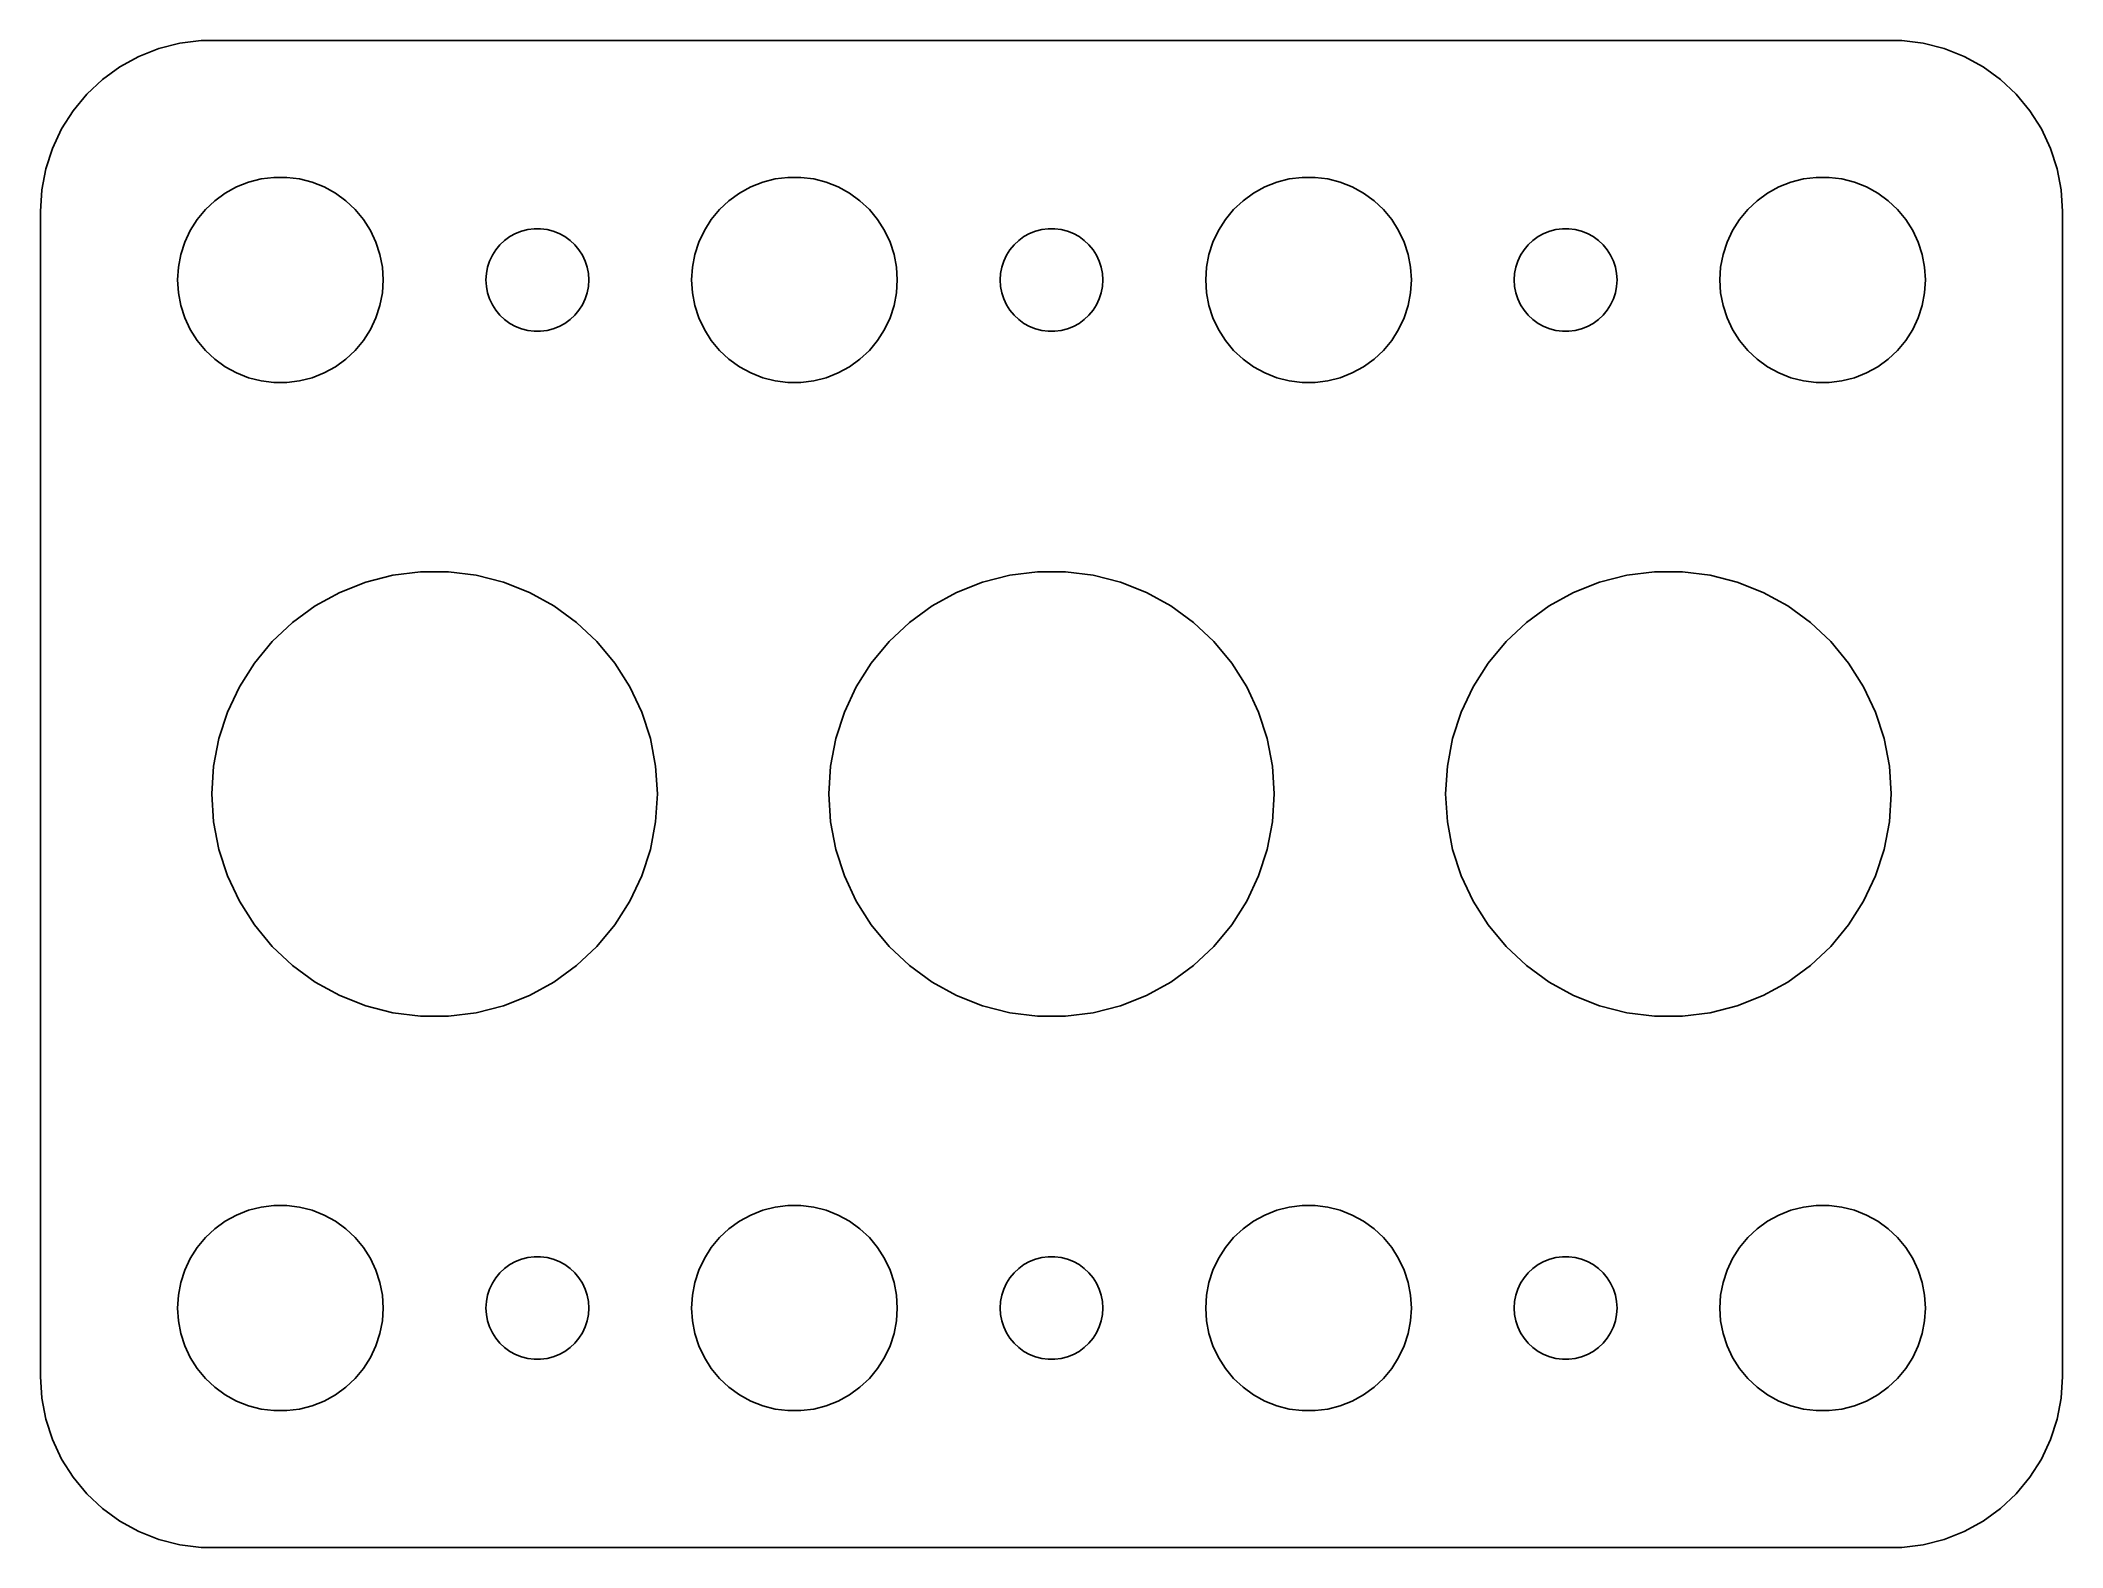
# Model space of a CAD drawing. Header units: metres. Extents: x -29.5 to 29.5, y 32 to 76.
import ezdxf

# ---------------------------------------------------------------- set-up
doc = ezdxf.new("R2010")
doc.units = ezdxf.units.M

msp = doc.modelspace()

# ---------------------------------------------------------------- linework, layer by layer
for p, q in [((-26.6289, 75.5241), (-27.1791, 75.2216)), ((-26.0451, 75.7553), (-26.6289, 75.5241)), ((-25.4369, 75.9114), (-26.0451, 75.7553)), ((-24.8139, 75.9901), (-25.4369, 75.9114)), ((24.8139, 75.9901), (-24.8139, 75.9901)), ((25.4369, 75.9114), (24.8139, 75.9901)), ((26.0451, 75.7553), (25.4369, 75.9114)), ((26.6289, 75.5241), (26.0451, 75.7553)), ((27.1791, 75.2216), (26.6289, 75.5241)), ((-27.1791, 75.2216), (-27.6871, 74.8526)), ((27.6871, 74.8526), (27.1791, 75.2216)), ((-28.1448, 74.4227), (-28.5451, 73.9389)), ((-27.6871, 74.8526), (-28.1448, 74.4227)), ((28.1448, 74.4227), (27.6871, 74.8526)), ((28.5451, 73.9389), (28.1448, 74.4227)), ((-28.5451, 73.9389), (-28.8815, 73.4088)), ((28.8815, 73.4088), (28.5451, 73.9389)), ((-28.8815, 73.4088), (-29.1489, 72.8406)), ((29.1489, 72.8406), (28.8815, 73.4088)), ((-29.1489, 72.8406), (-29.3429, 72.2434)), ((29.3429, 72.2434), (29.1489, 72.8406)), ((-29.3429, 72.2434), (-29.4606, 71.6267)), ((-23.0621, 71.9469), (-22.6884, 71.9941)), ((-22.6884, 71.9941), (-22.3116, 71.9941)), ((-22.3116, 71.9941), (-21.9379, 71.9469)), ((-8.06213, 71.9469), (-7.68837, 71.9941)), ((-7.68837, 71.9941), (-7.31161, 71.9941)), ((-7.31161, 71.9941), (-6.93785, 71.9469)), ((6.93785, 71.9469), (7.31161, 71.9941)), ((7.31161, 71.9941), (7.68837, 71.9941)), ((7.68837, 71.9941), (8.06213, 71.9469)), ((21.9379, 71.9469), (22.3116, 71.9941)), ((22.3116, 71.9941), (22.6884, 71.9941)), ((22.6884, 71.9941), (23.0621, 71.9469)), ((29.4606, 71.6267), (29.3429, 72.2434)), ((-29.4606, 71.6267), (-29.5, 71)), ((-24.4123, 71.3115), (-24.1075, 71.533)), ((-24.1075, 71.533), (-23.7773, 71.7145)), ((-23.7773, 71.7145), (-23.427, 71.8532)), ((-23.427, 71.8532), (-23.0621, 71.9469)), ((-21.9379, 71.9469), (-21.5729, 71.8532)), ((-21.5729, 71.8532), (-21.2227, 71.7145)), ((-21.2227, 71.7145), (-20.8925, 71.533)), ((-20.8925, 71.533), (-20.5877, 71.3115)), ((-9.41226, 71.3115), (-9.10747, 71.533)), ((-9.10747, 71.533), (-8.77733, 71.7145)), ((-8.77733, 71.7145), (-8.42705, 71.8532)), ((-8.42705, 71.8532), (-8.06213, 71.9469)), ((-6.93785, 71.9469), (-6.57294, 71.8532)), ((-6.57294, 71.8532), (-6.22266, 71.7145)), ((-6.22266, 71.7145), (-5.89252, 71.533)), ((-5.89252, 71.533), (-5.58772, 71.3115)), ((5.58772, 71.3115), (5.89252, 71.533)), ((5.89252, 71.533), (6.22266, 71.7145)), ((6.22266, 71.7145), (6.57294, 71.8532)), ((6.57294, 71.8532), (6.93785, 71.9469)), ((8.06213, 71.9469), (8.42705, 71.8532)), ((8.42705, 71.8532), (8.77733, 71.7145)), ((8.77733, 71.7145), (9.10747, 71.533)), ((9.10747, 71.533), (9.41226, 71.3115)), ((20.5877, 71.3115), (20.8925, 71.533)), ((20.8925, 71.533), (21.2227, 71.7145)), ((21.2227, 71.7145), (21.5729, 71.8532)), ((21.5729, 71.8532), (21.9379, 71.9469)), ((23.0621, 71.9469), (23.427, 71.8532)), ((23.427, 71.8532), (23.7773, 71.7145)), ((23.7773, 71.7145), (24.1075, 71.533)), ((24.1075, 71.533), (24.4123, 71.3115)), ((29.5, 71), (29.4606, 71.6267)), ((-29.5, 71), (-29.5, 37)), ((-24.927, 70.7634), (-24.6869, 71.0536)), ((-24.6869, 71.0536), (-24.4123, 71.3115)), ((-20.5877, 71.3115), (-20.3131, 71.0536)), ((-20.3131, 71.0536), (-20.0729, 70.7634)), ((-9.92705, 70.7634), (-9.6869, 71.0536)), ((-9.6869, 71.0536), (-9.41226, 71.3115)), ((-5.58772, 71.3115), (-5.31308, 71.0536)), ((-5.31308, 71.0536), (-5.07294, 70.7634)), ((5.07294, 70.7634), (5.31308, 71.0536)), ((5.31308, 71.0536), (5.58772, 71.3115)), ((9.41226, 71.3115), (9.6869, 71.0536)), ((9.6869, 71.0536), (9.92705, 70.7634)), ((20.0729, 70.7634), (20.3131, 71.0536)), ((20.3131, 71.0536), (20.5877, 71.3115)), ((24.4123, 71.3115), (24.6869, 71.0536)), ((24.6869, 71.0536), (24.927, 70.7634)), ((29.5, 37), (29.5, 71)), ((-25.2893, 70.1044), (-25.1289, 70.4453)), ((-25.1289, 70.4453), (-24.927, 70.7634)), ((-20.0729, 70.7634), (-19.8711, 70.4453)), ((-19.8711, 70.4453), (-19.7107, 70.1044)), ((-15.9561, 70.1558), (-15.8037, 70.2665)), ((-15.8037, 70.2665), (-15.6387, 70.3572)), ((-15.6387, 70.3572), (-15.4635, 70.4266)), ((-15.4635, 70.4266), (-15.2811, 70.4734)), ((-15.2811, 70.4734), (-15.0942, 70.497)), ((-15.0942, 70.497), (-14.9058, 70.497)), ((-14.9058, 70.497), (-14.7189, 70.4734)), ((-14.7189, 70.4734), (-14.5365, 70.4266)), ((-14.5365, 70.4266), (-14.3613, 70.3572)), ((-14.3613, 70.3572), (-14.1963, 70.2665)), ((-14.1963, 70.2665), (-14.0439, 70.1558)), ((-10.2893, 70.1044), (-10.1289, 70.4453)), ((-10.1289, 70.4453), (-9.92705, 70.7634)), ((-5.07294, 70.7634), (-4.87108, 70.4453)), ((-4.87108, 70.4453), (-4.71066, 70.1044)), ((-0.956131, 70.1558), (-0.803726, 70.2665)), ((-0.803726, 70.2665), (-0.638657, 70.3572)), ((-0.638657, 70.3572), (-0.463516, 70.4266)), ((-0.463516, 70.4266), (-0.281067, 70.4734)), ((-0.281067, 70.4734), (-0.094177, 70.497)), ((-0.094177, 70.497), (0.094177, 70.497)), ((0.094177, 70.497), (0.281067, 70.4734)), ((0.281067, 70.4734), (0.463516, 70.4266)), ((0.463516, 70.4266), (0.638657, 70.3572)), ((0.638657, 70.3572), (0.803726, 70.2665)), ((0.803726, 70.2665), (0.956131, 70.1558)), ((4.71066, 70.1044), (4.87108, 70.4453)), ((4.87108, 70.4453), (5.07294, 70.7634)), ((9.92705, 70.7634), (10.1289, 70.4453)), ((10.1289, 70.4453), (10.2893, 70.1044)), ((14.0439, 70.1558), (14.1963, 70.2665)), ((14.1963, 70.2665), (14.3613, 70.3572)), ((14.3613, 70.3572), (14.5365, 70.4266)), ((14.5365, 70.4266), (14.7189, 70.4734)), ((14.7189, 70.4734), (14.9058, 70.497)), ((14.9058, 70.497), (15.0942, 70.497)), ((15.0942, 70.497), (15.2811, 70.4734)), ((15.2811, 70.4734), (15.4635, 70.4266)), ((15.4635, 70.4266), (15.6387, 70.3572)), ((15.6387, 70.3572), (15.8037, 70.2665)), ((15.8037, 70.2665), (15.9561, 70.1558)), ((19.7107, 70.1044), (19.8711, 70.4453)), ((19.8711, 70.4453), (20.0729, 70.7634)), ((24.927, 70.7634), (25.1289, 70.4453)), ((25.1289, 70.4453), (25.2893, 70.1044)), ((-25.4763, 69.376), (-25.4057, 69.7461)), ((-25.4057, 69.7461), (-25.2893, 70.1044)), ((-19.7107, 70.1044), (-19.5942, 69.7461)), ((-19.5942, 69.7461), (-19.5237, 69.376)), ((-16.3947, 69.5522), (-16.3145, 69.7226)), ((-16.3145, 69.7226), (-16.2135, 69.8817)), ((-16.2135, 69.8817), (-16.0934, 70.0268)), ((-16.0934, 70.0268), (-15.9561, 70.1558)), ((-14.0439, 70.1558), (-13.9065, 70.0268)), ((-13.9065, 70.0268), (-13.7865, 69.8817)), ((-13.7865, 69.8817), (-13.6855, 69.7226)), ((-13.6855, 69.7226), (-13.6053, 69.5522)), ((-10.4763, 69.376), (-10.4057, 69.7461)), ((-10.4057, 69.7461), (-10.2893, 70.1044)), ((-4.71066, 70.1044), (-4.59424, 69.7461)), ((-4.59424, 69.7461), (-4.52365, 69.376)), ((-1.39465, 69.5522), (-1.31445, 69.7226)), ((-1.31445, 69.7226), (-1.21352, 69.8817)), ((-1.21352, 69.8817), (-1.09344, 70.0268)), ((-1.09344, 70.0268), (-0.956131, 70.1558)), ((0.956131, 70.1558), (1.09344, 70.0268)), ((1.09344, 70.0268), (1.21352, 69.8817)), ((1.21352, 69.8817), (1.31445, 69.7226)), ((1.31445, 69.7226), (1.39465, 69.5522)), ((4.52365, 69.376), (4.59424, 69.7461)), ((4.59424, 69.7461), (4.71066, 70.1044)), ((10.2893, 70.1044), (10.4057, 69.7461)), ((10.4057, 69.7461), (10.4763, 69.376)), ((13.6053, 69.5522), (13.6855, 69.7226)), ((13.6855, 69.7226), (13.7865, 69.8817)), ((13.7865, 69.8817), (13.9065, 70.0268)), ((13.9065, 70.0268), (14.0439, 70.1558)), ((15.9561, 70.1558), (16.0934, 70.0268)), ((16.0934, 70.0268), (16.2135, 69.8817)), ((16.2135, 69.8817), (16.3145, 69.7226)), ((16.3145, 69.7226), (16.3947, 69.5522)), ((19.5237, 69.376), (19.5942, 69.7461)), ((19.5942, 69.7461), (19.7107, 70.1044)), ((25.2893, 70.1044), (25.4057, 69.7461)), ((25.4057, 69.7461), (25.4763, 69.376)), ((-25.5, 69), (-25.4763, 69.376)), ((-19.5237, 69.376), (-19.5, 69)), ((-16.5, 69), (-16.4882, 69.188)), ((-16.4882, 69.188), (-16.4529, 69.373)), ((-16.4529, 69.373), (-16.3947, 69.5522)), ((-13.6053, 69.5522), (-13.5471, 69.373)), ((-13.5471, 69.373), (-13.5118, 69.188)), ((-13.5118, 69.188), (-13.5, 69)), ((-10.5, 69), (-10.4763, 69.376)), ((-4.52365, 69.376), (-4.5, 69)), ((-1.5, 69), (-1.48816, 69.188)), ((-1.48816, 69.188), (-1.45287, 69.373)), ((-1.45287, 69.373), (-1.39465, 69.5522)), ((1.39465, 69.5522), (1.45287, 69.373)), ((1.45287, 69.373), (1.48816, 69.188)), ((1.48816, 69.188), (1.5, 69)), ((4.5, 69), (4.52365, 69.376)), ((10.4763, 69.376), (10.5, 69)), ((13.5, 69), (13.5118, 69.188)), ((13.5118, 69.188), (13.5471, 69.373)), ((13.5471, 69.373), (13.6053, 69.5522)), ((16.3947, 69.5522), (16.4529, 69.373)), ((16.4529, 69.373), (16.4882, 69.188)), ((16.4882, 69.188), (16.5, 69)), ((19.5, 69), (19.5237, 69.376)), ((25.4763, 69.376), (25.5, 69)), ((-25.4763, 68.624), (-25.5, 69)), ((-25.4057, 68.2539), (-25.4763, 68.624)), ((-19.5237, 68.624), (-19.5942, 68.2539)), ((-19.5, 69), (-19.5237, 68.624)), ((-16.4882, 68.812), (-16.5, 69)), ((-16.4529, 68.627), (-16.4882, 68.812)), ((-16.3947, 68.4478), (-16.4529, 68.627)), ((-16.3145, 68.2774), (-16.3947, 68.4478)), ((-13.6053, 68.4478), (-13.6855, 68.2774)), ((-13.5471, 68.627), (-13.6053, 68.4478)), ((-13.5118, 68.812), (-13.5471, 68.627)), ((-13.5, 69), (-13.5118, 68.812)), ((-10.4763, 68.624), (-10.5, 69)), ((-10.4057, 68.2539), (-10.4763, 68.624)), ((-4.52365, 68.624), (-4.59424, 68.2539)), ((-4.5, 69), (-4.52365, 68.624)), ((-1.48816, 68.812), (-1.5, 69)), ((-1.45287, 68.627), (-1.48816, 68.812)), ((-1.39465, 68.4478), (-1.45287, 68.627)), ((-1.31445, 68.2774), (-1.39465, 68.4478)), ((1.39465, 68.4478), (1.31445, 68.2774)), ((1.45287, 68.627), (1.39465, 68.4478)), ((1.48816, 68.812), (1.45287, 68.627)), ((1.5, 69), (1.48816, 68.812)), ((4.52365, 68.624), (4.5, 69)), ((4.59424, 68.2539), (4.52365, 68.624)), ((10.4763, 68.624), (10.4057, 68.2539)), ((10.5, 69), (10.4763, 68.624)), ((13.5118, 68.812), (13.5, 69)), ((13.5471, 68.627), (13.5118, 68.812)), ((13.6053, 68.4478), (13.5471, 68.627)), ((13.6855, 68.2774), (13.6053, 68.4478)), ((16.3947, 68.4478), (16.3145, 68.2774)), ((16.4529, 68.627), (16.3947, 68.4478)), ((16.4882, 68.812), (16.4529, 68.627)), ((16.5, 69), (16.4882, 68.812)), ((19.5237, 68.624), (19.5, 69)), ((19.5942, 68.2539), (19.5237, 68.624)), ((25.4763, 68.624), (25.4057, 68.2539)), ((25.5, 69), (25.4763, 68.624)), ((-25.2893, 67.8956), (-25.4057, 68.2539)), ((-25.1289, 67.5547), (-25.2893, 67.8956)), ((-19.7107, 67.8956), (-19.8711, 67.5547)), ((-19.5942, 68.2539), (-19.7107, 67.8956)), ((-16.2135, 68.1183), (-16.3145, 68.2774)), ((-16.0934, 67.9732), (-16.2135, 68.1183)), ((-15.9561, 67.8442), (-16.0934, 67.9732)), ((-13.9065, 67.9732), (-14.0439, 67.8442)), ((-13.7865, 68.1183), (-13.9065, 67.9732)), ((-13.6855, 68.2774), (-13.7865, 68.1183)), ((-10.2893, 67.8956), (-10.4057, 68.2539)), ((-10.1289, 67.5547), (-10.2893, 67.8956)), ((-4.71066, 67.8956), (-4.87108, 67.5547)), ((-4.59424, 68.2539), (-4.71066, 67.8956)), ((-1.21352, 68.1183), (-1.31445, 68.2774)), ((-1.09344, 67.9732), (-1.21352, 68.1183)), ((-0.956131, 67.8442), (-1.09344, 67.9732)), ((1.09344, 67.9732), (0.956131, 67.8442)), ((1.21352, 68.1183), (1.09344, 67.9732)), ((1.31445, 68.2774), (1.21352, 68.1183)), ((4.71066, 67.8956), (4.59424, 68.2539)), ((4.87108, 67.5547), (4.71066, 67.8956)), ((10.2893, 67.8956), (10.1289, 67.5547)), ((10.4057, 68.2539), (10.2893, 67.8956)), ((13.7865, 68.1183), (13.6855, 68.2774)), ((13.9065, 67.9732), (13.7865, 68.1183)), ((14.0439, 67.8442), (13.9065, 67.9732)), ((16.0934, 67.9732), (15.9561, 67.8442)), ((16.2135, 68.1183), (16.0934, 67.9732)), ((16.3145, 68.2774), (16.2135, 68.1183)), ((19.7107, 67.8956), (19.5942, 68.2539)), ((19.8711, 67.5547), (19.7107, 67.8956)), ((25.2893, 67.8956), (25.1289, 67.5547)), ((25.4057, 68.2539), (25.2893, 67.8956)), ((-24.927, 67.2366), (-25.1289, 67.5547)), ((-19.8711, 67.5547), (-20.0729, 67.2366)), ((-15.8037, 67.7335), (-15.9561, 67.8442)), ((-15.6387, 67.6427), (-15.8037, 67.7335)), ((-15.4635, 67.5734), (-15.6387, 67.6427)), ((-15.2811, 67.5266), (-15.4635, 67.5734)), ((-15.0942, 67.5029), (-15.2811, 67.5266)), ((-14.9058, 67.5029), (-15.0942, 67.5029)), ((-14.7189, 67.5266), (-14.9058, 67.5029)), ((-14.5365, 67.5734), (-14.7189, 67.5266)), ((-14.3613, 67.6427), (-14.5365, 67.5734)), ((-14.1963, 67.7335), (-14.3613, 67.6427)), ((-14.0439, 67.8442), (-14.1963, 67.7335)), ((-9.92705, 67.2366), (-10.1289, 67.5547)), ((-4.87108, 67.5547), (-5.07294, 67.2366)), ((-0.803726, 67.7335), (-0.956131, 67.8442)), ((-0.638657, 67.6427), (-0.803726, 67.7335)), ((-0.463516, 67.5734), (-0.638657, 67.6427)), ((-0.281067, 67.5266), (-0.463516, 67.5734)), ((-0.094177, 67.5029), (-0.281067, 67.5266)), ((0.094177, 67.5029), (-0.094177, 67.5029)), ((0.281067, 67.5266), (0.094177, 67.5029)), ((0.463516, 67.5734), (0.281067, 67.5266)), ((0.638657, 67.6427), (0.463516, 67.5734)), ((0.803726, 67.7335), (0.638657, 67.6427)), ((0.956131, 67.8442), (0.803726, 67.7335)), ((5.07294, 67.2366), (4.87108, 67.5547)), ((10.1289, 67.5547), (9.92705, 67.2366)), ((14.1963, 67.7335), (14.0439, 67.8442)), ((14.3613, 67.6427), (14.1963, 67.7335)), ((14.5365, 67.5734), (14.3613, 67.6427)), ((14.7189, 67.5266), (14.5365, 67.5734)), ((14.9058, 67.5029), (14.7189, 67.5266)), ((15.0942, 67.5029), (14.9058, 67.5029)), ((15.2811, 67.5266), (15.0942, 67.5029)), ((15.4635, 67.5734), (15.2811, 67.5266)), ((15.6387, 67.6427), (15.4635, 67.5734)), ((15.8037, 67.7335), (15.6387, 67.6427)), ((15.9561, 67.8442), (15.8037, 67.7335)), ((20.0729, 67.2366), (19.8711, 67.5547)), ((25.1289, 67.5547), (24.927, 67.2366)), ((-24.6869, 66.9464), (-24.927, 67.2366)), ((-24.4123, 66.6884), (-24.6869, 66.9464)), ((-24.1075, 66.467), (-24.4123, 66.6884)), ((-20.5877, 66.6884), (-20.8925, 66.467)), ((-20.3131, 66.9464), (-20.5877, 66.6884)), ((-20.0729, 67.2366), (-20.3131, 66.9464)), ((-9.6869, 66.9464), (-9.92705, 67.2366)), ((-9.41226, 66.6884), (-9.6869, 66.9464)), ((-9.10747, 66.467), (-9.41226, 66.6884)), ((-5.58772, 66.6884), (-5.89252, 66.467)), ((-5.31308, 66.9464), (-5.58772, 66.6884)), ((-5.07294, 67.2366), (-5.31308, 66.9464)), ((5.31308, 66.9464), (5.07294, 67.2366)), ((5.58772, 66.6884), (5.31308, 66.9464)), ((5.89252, 66.467), (5.58772, 66.6884)), ((9.41226, 66.6884), (9.10747, 66.467)), ((9.6869, 66.9464), (9.41226, 66.6884)), ((9.92705, 67.2366), (9.6869, 66.9464)), ((20.3131, 66.9464), (20.0729, 67.2366)), ((20.5877, 66.6884), (20.3131, 66.9464)), ((20.8925, 66.467), (20.5877, 66.6884)), ((24.4123, 66.6884), (24.1075, 66.467)), ((24.6869, 66.9464), (24.4123, 66.6884)), ((24.927, 67.2366), (24.6869, 66.9464)), ((-23.7773, 66.2855), (-24.1075, 66.467)), ((-23.427, 66.1468), (-23.7773, 66.2855)), ((-23.0621, 66.0531), (-23.427, 66.1468)), ((-21.5729, 66.1468), (-21.9379, 66.0531)), ((-21.2227, 66.2855), (-21.5729, 66.1468)), ((-20.8925, 66.467), (-21.2227, 66.2855)), ((-8.77733, 66.2855), (-9.10747, 66.467)), ((-8.42705, 66.1468), (-8.77733, 66.2855)), ((-8.06213, 66.0531), (-8.42705, 66.1468)), ((-6.57294, 66.1468), (-6.93785, 66.0531)), ((-6.22266, 66.2855), (-6.57294, 66.1468)), ((-5.89252, 66.467), (-6.22266, 66.2855)), ((6.22266, 66.2855), (5.89252, 66.467)), ((6.57294, 66.1468), (6.22266, 66.2855)), ((6.93785, 66.0531), (6.57294, 66.1468)), ((8.42705, 66.1468), (8.06213, 66.0531)), ((8.77733, 66.2855), (8.42705, 66.1468)), ((9.10747, 66.467), (8.77733, 66.2855)), ((21.2227, 66.2855), (20.8925, 66.467)), ((21.5729, 66.1468), (21.2227, 66.2855)), ((21.9379, 66.0531), (21.5729, 66.1468)), ((23.427, 66.1468), (23.0621, 66.0531)), ((23.7773, 66.2855), (23.427, 66.1468)), ((24.1075, 66.467), (23.7773, 66.2855)), ((-22.6884, 66.0059), (-23.0621, 66.0531)), ((-22.3116, 66.0059), (-22.6884, 66.0059)), ((-21.9379, 66.0531), (-22.3116, 66.0059)), ((-7.68837, 66.0059), (-8.06213, 66.0531)), ((-7.31161, 66.0059), (-7.68837, 66.0059)), ((-6.93785, 66.0531), (-7.31161, 66.0059)), ((7.31161, 66.0059), (6.93785, 66.0531)), ((7.68837, 66.0059), (7.31161, 66.0059)), ((8.06213, 66.0531), (7.68837, 66.0059)), ((22.3116, 66.0059), (21.9379, 66.0531)), ((22.6884, 66.0059), (22.3116, 66.0059)), ((23.0621, 66.0531), (22.6884, 66.0059)), ((-20.7676, 59.8814), (-20.0086, 60.1819)), ((-20.0086, 60.1819), (-19.218, 60.3849)), ((-19.218, 60.3849), (-18.4081, 60.4872)), ((-18.4081, 60.4872), (-17.5919, 60.4872)), ((-17.5919, 60.4872), (-16.782, 60.3849)), ((-16.782, 60.3849), (-15.9914, 60.1819)), ((-15.9914, 60.1819), (-15.2324, 59.8814)), ((-2.76756, 59.8814), (-2.00861, 60.1819)), ((-2.00861, 60.1819), (-1.21797, 60.3849)), ((-1.21797, 60.3849), (-0.408127, 60.4872)), ((-0.408127, 60.4872), (0.408127, 60.4872)), ((0.408127, 60.4872), (1.21797, 60.3849)), ((1.21797, 60.3849), (2.00861, 60.1819)), ((2.00861, 60.1819), (2.76756, 59.8814)), ((15.2324, 59.8814), (15.9914, 60.1819)), ((15.9914, 60.1819), (16.782, 60.3849)), ((16.782, 60.3849), (17.5919, 60.4872)), ((17.5919, 60.4872), (18.4081, 60.4872)), ((18.4081, 60.4872), (19.218, 60.3849)), ((19.218, 60.3849), (20.0086, 60.1819)), ((20.0086, 60.1819), (20.7676, 59.8814)), ((-21.4829, 59.4881), (-20.7676, 59.8814)), ((-15.2324, 59.8814), (-14.5171, 59.4881)), ((-3.48286, 59.4881), (-2.76756, 59.8814)), ((2.76756, 59.8814), (3.48286, 59.4881)), ((14.5171, 59.4881), (15.2324, 59.8814)), ((20.7676, 59.8814), (21.4829, 59.4881)), ((-22.7383, 58.4496), (-22.1432, 59.0083)), ((-22.1432, 59.0083), (-21.4829, 59.4881)), ((-14.5171, 59.4881), (-13.8567, 59.0083)), ((-13.8567, 59.0083), (-13.2617, 58.4496)), ((-4.73828, 58.4496), (-4.14325, 59.0083)), ((-4.14325, 59.0083), (-3.48286, 59.4881)), ((3.48286, 59.4881), (4.14325, 59.0083)), ((4.14325, 59.0083), (4.73828, 58.4496)), ((13.2617, 58.4496), (13.8567, 59.0083)), ((13.8567, 59.0083), (14.5171, 59.4881)), ((21.4829, 59.4881), (22.1432, 59.0083)), ((22.1432, 59.0083), (22.7383, 58.4496)), ((-23.2586, 57.8206), (-22.7383, 58.4496)), ((-13.2617, 58.4496), (-12.7414, 57.8206)), ((-5.25861, 57.8206), (-4.73828, 58.4496)), ((4.73828, 58.4496), (5.25861, 57.8206)), ((12.7414, 57.8206), (13.2617, 58.4496)), ((22.7383, 58.4496), (23.2586, 57.8206)), ((-23.696, 57.1314), (-23.2586, 57.8206)), ((-12.7414, 57.8206), (-12.304, 57.1314)), ((-5.69598, 57.1314), (-5.25861, 57.8206)), ((5.25861, 57.8206), (5.69598, 57.1314)), ((12.304, 57.1314), (12.7414, 57.8206)), ((23.2586, 57.8206), (23.696, 57.1314)), ((-24.0435, 56.3928), (-23.696, 57.1314)), ((-12.304, 57.1314), (-11.9565, 56.3928)), ((-6.04353, 56.3928), (-5.69598, 57.1314)), ((5.69598, 57.1314), (6.04353, 56.3928)), ((11.9565, 56.3928), (12.304, 57.1314)), ((23.696, 57.1314), (24.0435, 56.3928)), ((-24.2958, 55.6165), (-24.0435, 56.3928)), ((-11.9565, 56.3928), (-11.7042, 55.6165)), ((-6.29578, 55.6165), (-6.04353, 56.3928)), ((6.04353, 56.3928), (6.29578, 55.6165)), ((11.7042, 55.6165), (11.9565, 56.3928)), ((24.0435, 56.3928), (24.2958, 55.6165)), ((-24.4487, 54.8147), (-24.2958, 55.6165)), ((-11.7042, 55.6165), (-11.5513, 54.8147)), ((-6.44873, 54.8147), (-6.29578, 55.6165)), ((6.29578, 55.6165), (6.44873, 54.8147)), ((11.5513, 54.8147), (11.7042, 55.6165)), ((24.2958, 55.6165), (24.4487, 54.8147)), ((-24.5, 54), (-24.4487, 54.8147)), ((-11.5513, 54.8147), (-11.5, 54)), ((-6.5, 54), (-6.44873, 54.8147)), ((6.44873, 54.8147), (6.5, 54)), ((11.5, 54), (11.5513, 54.8147)), ((24.4487, 54.8147), (24.5, 54)), ((-24.4487, 53.1853), (-24.5, 54)), ((-11.5, 54), (-11.5513, 53.1853)), ((-6.44873, 53.1853), (-6.5, 54)), ((6.5, 54), (6.44873, 53.1853)), ((11.5513, 53.1853), (11.5, 54)), ((24.5, 54), (24.4487, 53.1853)), ((-24.2958, 52.3835), (-24.4487, 53.1853)), ((-11.5513, 53.1853), (-11.7042, 52.3835)), ((-6.29578, 52.3835), (-6.44873, 53.1853)), ((6.44873, 53.1853), (6.29578, 52.3835)), ((11.7042, 52.3835), (11.5513, 53.1853)), ((24.4487, 53.1853), (24.2958, 52.3835)), ((-24.0435, 51.6072), (-24.2958, 52.3835)), ((-11.7042, 52.3835), (-11.9565, 51.6072)), ((-6.04353, 51.6072), (-6.29578, 52.3835)), ((6.29578, 52.3835), (6.04353, 51.6072)), ((11.9565, 51.6072), (11.7042, 52.3835)), ((24.2958, 52.3835), (24.0435, 51.6072)), ((-23.696, 50.8686), (-24.0435, 51.6072)), ((-11.9565, 51.6072), (-12.304, 50.8686)), ((-5.69598, 50.8686), (-6.04353, 51.6072)), ((6.04353, 51.6072), (5.69598, 50.8686)), ((12.304, 50.8686), (11.9565, 51.6072)), ((24.0435, 51.6072), (23.696, 50.8686)), ((-23.2586, 50.1794), (-23.696, 50.8686)), ((-12.304, 50.8686), (-12.7414, 50.1794)), ((-5.25861, 50.1794), (-5.69598, 50.8686)), ((5.69598, 50.8686), (5.25861, 50.1794)), ((12.7414, 50.1794), (12.304, 50.8686)), ((23.696, 50.8686), (23.2586, 50.1794)), ((-22.7383, 49.5504), (-23.2586, 50.1794)), ((-12.7414, 50.1794), (-13.2617, 49.5504)), ((-4.73828, 49.5504), (-5.25861, 50.1794)), ((5.25861, 50.1794), (4.73828, 49.5504)), ((13.2617, 49.5504), (12.7414, 50.1794)), ((23.2586, 50.1794), (22.7383, 49.5504)), ((-22.1432, 48.9917), (-22.7383, 49.5504)), ((-21.4829, 48.5119), (-22.1432, 48.9917)), ((-13.8567, 48.9917), (-14.5171, 48.5119)), ((-13.2617, 49.5504), (-13.8567, 48.9917)), ((-4.14325, 48.9917), (-4.73828, 49.5504)), ((-3.48286, 48.5119), (-4.14325, 48.9917)), ((4.14325, 48.9917), (3.48286, 48.5119)), ((4.73828, 49.5504), (4.14325, 48.9917)), ((13.8567, 48.9917), (13.2617, 49.5504)), ((14.5171, 48.5119), (13.8567, 48.9917)), ((22.1432, 48.9917), (21.4829, 48.5119)), ((22.7383, 49.5504), (22.1432, 48.9917)), ((-20.7676, 48.1186), (-21.4829, 48.5119)), ((-14.5171, 48.5119), (-15.2324, 48.1186)), ((-2.76756, 48.1186), (-3.48286, 48.5119)), ((3.48286, 48.5119), (2.76756, 48.1186)), ((15.2324, 48.1186), (14.5171, 48.5119)), ((21.4829, 48.5119), (20.7676, 48.1186)), ((-20.0086, 47.8181), (-20.7676, 48.1186)), ((-19.218, 47.6151), (-20.0086, 47.8181)), ((-15.9914, 47.8181), (-16.782, 47.6151)), ((-15.2324, 48.1186), (-15.9914, 47.8181)), ((-2.00861, 47.8181), (-2.76756, 48.1186)), ((-1.21797, 47.6151), (-2.00861, 47.8181)), ((2.00861, 47.8181), (1.21797, 47.6151)), ((2.76756, 48.1186), (2.00861, 47.8181)), ((15.9914, 47.8181), (15.2324, 48.1186)), ((16.782, 47.6151), (15.9914, 47.8181)), ((20.0086, 47.8181), (19.218, 47.6151)), ((20.7676, 48.1186), (20.0086, 47.8181)), ((-18.4081, 47.5128), (-19.218, 47.6151)), ((-17.5919, 47.5128), (-18.4081, 47.5128)), ((-16.782, 47.6151), (-17.5919, 47.5128)), ((-0.408127, 47.5128), (-1.21797, 47.6151)), ((0.408127, 47.5128), (-0.408127, 47.5128)), ((1.21797, 47.6151), (0.408127, 47.5128)), ((17.5919, 47.5128), (16.782, 47.6151)), ((18.4081, 47.5128), (17.5919, 47.5128)), ((19.218, 47.6151), (18.4081, 47.5128)), ((-23.427, 41.8532), (-23.0621, 41.9469)), ((-23.0621, 41.9469), (-22.6884, 41.9941)), ((-22.6884, 41.9941), (-22.3116, 41.9941)), ((-22.3116, 41.9941), (-21.9379, 41.9469)), ((-21.9379, 41.9469), (-21.5729, 41.8532)), ((-8.42705, 41.8532), (-8.06213, 41.9469)), ((-8.06213, 41.9469), (-7.68837, 41.9941)), ((-7.68837, 41.9941), (-7.31161, 41.9941)), ((-7.31161, 41.9941), (-6.93785, 41.9469)), ((-6.93785, 41.9469), (-6.57294, 41.8532)), ((6.57294, 41.8532), (6.93785, 41.9469)), ((6.93785, 41.9469), (7.31161, 41.9941)), ((7.31161, 41.9941), (7.68837, 41.9941)), ((7.68837, 41.9941), (8.06213, 41.9469)), ((8.06213, 41.9469), (8.42705, 41.8532)), ((21.5729, 41.8532), (21.9379, 41.9469)), ((21.9379, 41.9469), (22.3116, 41.9941)), ((22.3116, 41.9941), (22.6884, 41.9941)), ((22.6884, 41.9941), (23.0621, 41.9469)), ((23.0621, 41.9469), (23.427, 41.8532)), ((-24.6869, 41.0536), (-24.4123, 41.3116)), ((-24.4123, 41.3116), (-24.1075, 41.533)), ((-24.1075, 41.533), (-23.7773, 41.7145)), ((-23.7773, 41.7145), (-23.427, 41.8532)), ((-21.5729, 41.8532), (-21.2227, 41.7145)), ((-21.2227, 41.7145), (-20.8925, 41.533)), ((-20.8925, 41.533), (-20.5877, 41.3116)), ((-20.5877, 41.3116), (-20.3131, 41.0536)), ((-9.6869, 41.0536), (-9.41226, 41.3116)), ((-9.41226, 41.3116), (-9.10747, 41.533)), ((-9.10747, 41.533), (-8.77733, 41.7145)), ((-8.77733, 41.7145), (-8.42705, 41.8532)), ((-6.57294, 41.8532), (-6.22266, 41.7145)), ((-6.22266, 41.7145), (-5.89252, 41.533)), ((-5.89252, 41.533), (-5.58772, 41.3116)), ((-5.58772, 41.3116), (-5.31308, 41.0536)), ((5.31308, 41.0536), (5.58772, 41.3116)), ((5.58772, 41.3116), (5.89252, 41.533)), ((5.89252, 41.533), (6.22266, 41.7145)), ((6.22266, 41.7145), (6.57294, 41.8532)), ((8.42705, 41.8532), (8.77733, 41.7145)), ((8.77733, 41.7145), (9.10747, 41.533)), ((9.10747, 41.533), (9.41226, 41.3116)), ((9.41226, 41.3116), (9.6869, 41.0536)), ((20.3131, 41.0536), (20.5877, 41.3116)), ((20.5877, 41.3116), (20.8925, 41.533)), ((20.8925, 41.533), (21.2227, 41.7145)), ((21.2227, 41.7145), (21.5729, 41.8532)), ((23.427, 41.8532), (23.7773, 41.7145)), ((23.7773, 41.7145), (24.1075, 41.533)), ((24.1075, 41.533), (24.4123, 41.3116)), ((24.4123, 41.3116), (24.6869, 41.0536)), ((-25.1289, 40.4453), (-24.927, 40.7634)), ((-24.927, 40.7634), (-24.6869, 41.0536)), ((-20.3131, 41.0536), (-20.0729, 40.7634)), ((-20.0729, 40.7634), (-19.8711, 40.4453)), ((-10.1289, 40.4453), (-9.92705, 40.7634)), ((-9.92705, 40.7634), (-9.6869, 41.0536)), ((-5.31308, 41.0536), (-5.07294, 40.7634)), ((-5.07294, 40.7634), (-4.87108, 40.4453)), ((4.87108, 40.4453), (5.07294, 40.7634)), ((5.07294, 40.7634), (5.31308, 41.0536)), ((9.6869, 41.0536), (9.92705, 40.7634)), ((9.92705, 40.7634), (10.1289, 40.4453)), ((19.8711, 40.4453), (20.0729, 40.7634)), ((20.0729, 40.7634), (20.3131, 41.0536)), ((24.6869, 41.0536), (24.927, 40.7634)), ((24.927, 40.7634), (25.1289, 40.4453)), ((-25.2893, 40.1044), (-25.1289, 40.4453)), ((-19.8711, 40.4453), (-19.7107, 40.1044)), ((-16.0934, 40.0268), (-15.9561, 40.1558)), ((-15.9561, 40.1558), (-15.8037, 40.2665)), ((-15.8037, 40.2665), (-15.6387, 40.3573)), ((-15.6387, 40.3573), (-15.4635, 40.4266)), ((-15.4635, 40.4266), (-15.2811, 40.4734)), ((-15.2811, 40.4734), (-15.0942, 40.4971)), ((-15.0942, 40.4971), (-14.9058, 40.4971)), ((-14.9058, 40.4971), (-14.7189, 40.4734)), ((-14.7189, 40.4734), (-14.5365, 40.4266)), ((-14.5365, 40.4266), (-14.3613, 40.3573)), ((-14.3613, 40.3573), (-14.1963, 40.2665)), ((-14.1963, 40.2665), (-14.0439, 40.1558)), ((-14.0439, 40.1558), (-13.9065, 40.0268)), ((-10.2893, 40.1044), (-10.1289, 40.4453)), ((-4.87108, 40.4453), (-4.71066, 40.1044)), ((-1.09344, 40.0268), (-0.956131, 40.1558)), ((-0.956131, 40.1558), (-0.803726, 40.2665)), ((-0.803726, 40.2665), (-0.638657, 40.3573)), ((-0.638657, 40.3573), (-0.463516, 40.4266)), ((-0.463516, 40.4266), (-0.281067, 40.4734)), ((-0.281067, 40.4734), (-0.094177, 40.4971)), ((-0.094177, 40.4971), (0.094177, 40.4971)), ((0.094177, 40.4971), (0.281067, 40.4734)), ((0.281067, 40.4734), (0.463516, 40.4266)), ((0.463516, 40.4266), (0.638657, 40.3573)), ((0.638657, 40.3573), (0.803726, 40.2665)), ((0.803726, 40.2665), (0.956131, 40.1558)), ((0.956131, 40.1558), (1.09344, 40.0268)), ((4.71066, 40.1044), (4.87108, 40.4453)), ((10.1289, 40.4453), (10.2893, 40.1044)), ((13.9065, 40.0268), (14.0439, 40.1558)), ((14.0439, 40.1558), (14.1963, 40.2665)), ((14.1963, 40.2665), (14.3613, 40.3573)), ((14.3613, 40.3573), (14.5365, 40.4266)), ((14.5365, 40.4266), (14.7189, 40.4734)), ((14.7189, 40.4734), (14.9058, 40.4971)), ((14.9058, 40.4971), (15.0942, 40.4971)), ((15.0942, 40.4971), (15.2811, 40.4734)), ((15.2811, 40.4734), (15.4635, 40.4266)), ((15.4635, 40.4266), (15.6387, 40.3573)), ((15.6387, 40.3573), (15.8037, 40.2665)), ((15.8037, 40.2665), (15.9561, 40.1558)), ((15.9561, 40.1558), (16.0934, 40.0268)), ((19.7107, 40.1044), (19.8711, 40.4453)), ((25.1289, 40.4453), (25.2893, 40.1044)), ((-25.4763, 39.376), (-25.4057, 39.7461)), ((-25.4057, 39.7461), (-25.2893, 40.1044)), ((-19.7107, 40.1044), (-19.5942, 39.7461)), ((-19.5942, 39.7461), (-19.5237, 39.376)), ((-16.4529, 39.373), (-16.3947, 39.5522)), ((-16.3947, 39.5522), (-16.3145, 39.7226)), ((-16.3145, 39.7226), (-16.2135, 39.8817)), ((-16.2135, 39.8817), (-16.0934, 40.0268)), ((-13.9065, 40.0268), (-13.7865, 39.8817)), ((-13.7865, 39.8817), (-13.6855, 39.7226)), ((-13.6855, 39.7226), (-13.6053, 39.5522)), ((-13.6053, 39.5522), (-13.5471, 39.373)), ((-10.4763, 39.376), (-10.4057, 39.7461)), ((-10.4057, 39.7461), (-10.2893, 40.1044)), ((-4.71066, 40.1044), (-4.59424, 39.7461)), ((-4.59424, 39.7461), (-4.52365, 39.376)), ((-1.45287, 39.373), (-1.39465, 39.5522)), ((-1.39465, 39.5522), (-1.31445, 39.7226)), ((-1.31445, 39.7226), (-1.21352, 39.8817)), ((-1.21352, 39.8817), (-1.09344, 40.0268)), ((1.09344, 40.0268), (1.21352, 39.8817)), ((1.21352, 39.8817), (1.31445, 39.7226)), ((1.31445, 39.7226), (1.39465, 39.5522)), ((1.39465, 39.5522), (1.45287, 39.373)), ((4.52365, 39.376), (4.59424, 39.7461)), ((4.59424, 39.7461), (4.71066, 40.1044)), ((10.2893, 40.1044), (10.4057, 39.7461)), ((10.4057, 39.7461), (10.4763, 39.376)), ((13.5471, 39.373), (13.6053, 39.5522)), ((13.6053, 39.5522), (13.6855, 39.7226)), ((13.6855, 39.7226), (13.7865, 39.8817)), ((13.7865, 39.8817), (13.9065, 40.0268)), ((16.0934, 40.0268), (16.2135, 39.8817)), ((16.2135, 39.8817), (16.3145, 39.7226)), ((16.3145, 39.7226), (16.3947, 39.5522)), ((16.3947, 39.5522), (16.4529, 39.373)), ((19.5237, 39.376), (19.5942, 39.7461)), ((19.5942, 39.7461), (19.7107, 40.1044)), ((25.2893, 40.1044), (25.4057, 39.7461)), ((25.4057, 39.7461), (25.4763, 39.376)), ((-25.5, 39), (-25.4763, 39.376)), ((-25.4763, 38.624), (-25.5, 39)), ((-19.5237, 39.376), (-19.5, 39)), ((-19.5, 39), (-19.5237, 38.624)), ((-16.5, 39), (-16.4882, 39.188)), ((-16.4882, 38.812), (-16.5, 39)), ((-16.4882, 39.188), (-16.4529, 39.373)), ((-13.5471, 39.373), (-13.5118, 39.188)), ((-13.5118, 39.188), (-13.5, 39)), ((-13.5, 39), (-13.5118, 38.812)), ((-10.5, 39), (-10.4763, 39.376)), ((-10.4763, 38.624), (-10.5, 39)), ((-4.52365, 39.376), (-4.5, 39)), ((-4.5, 39), (-4.52365, 38.624)), ((-1.5, 39), (-1.48816, 39.188)), ((-1.48816, 38.812), (-1.5, 39)), ((-1.48816, 39.188), (-1.45287, 39.373)), ((1.45287, 39.373), (1.48816, 39.188)), ((1.48816, 39.188), (1.5, 39)), ((1.5, 39), (1.48816, 38.812)), ((4.5, 39), (4.52365, 39.376)), ((4.52365, 38.624), (4.5, 39)), ((10.4763, 39.376), (10.5, 39)), ((10.5, 39), (10.4763, 38.624)), ((13.5, 39), (13.5118, 39.188)), ((13.5118, 38.812), (13.5, 39)), ((13.5118, 39.188), (13.5471, 39.373)), ((16.4529, 39.373), (16.4882, 39.188)), ((16.4882, 39.188), (16.5, 39)), ((16.5, 39), (16.4882, 38.812)), ((19.5, 39), (19.5237, 39.376)), ((19.5237, 38.624), (19.5, 39)), ((25.4763, 39.376), (25.5, 39)), ((25.5, 39), (25.4763, 38.624)), ((-25.4057, 38.2539), (-25.4763, 38.624)), ((-19.5237, 38.624), (-19.5942, 38.2539)), ((-16.4529, 38.627), (-16.4882, 38.812)), ((-16.3947, 38.4478), (-16.4529, 38.627)), ((-16.3145, 38.2774), (-16.3947, 38.4478)), ((-13.6053, 38.4478), (-13.6855, 38.2774)), ((-13.5471, 38.627), (-13.6053, 38.4478)), ((-13.5118, 38.812), (-13.5471, 38.627)), ((-10.4057, 38.2539), (-10.4763, 38.624)), ((-4.52365, 38.624), (-4.59424, 38.2539)), ((-1.45287, 38.627), (-1.48816, 38.812)), ((-1.39465, 38.4478), (-1.45287, 38.627)), ((-1.31445, 38.2774), (-1.39465, 38.4478)), ((1.39465, 38.4478), (1.31445, 38.2774)), ((1.45287, 38.627), (1.39465, 38.4478)), ((1.48816, 38.812), (1.45287, 38.627)), ((4.59424, 38.2539), (4.52365, 38.624)), ((10.4763, 38.624), (10.4057, 38.2539)), ((13.5471, 38.627), (13.5118, 38.812)), ((13.6053, 38.4478), (13.5471, 38.627)), ((13.6855, 38.2774), (13.6053, 38.4478)), ((16.3947, 38.4478), (16.3145, 38.2774)), ((16.4529, 38.627), (16.3947, 38.4478)), ((16.4882, 38.812), (16.4529, 38.627)), ((19.5942, 38.2539), (19.5237, 38.624)), ((25.4763, 38.624), (25.4057, 38.2539)), ((-25.2893, 37.8956), (-25.4057, 38.2539)), ((-25.1289, 37.5547), (-25.2893, 37.8956)), ((-19.7107, 37.8956), (-19.8711, 37.5547)), ((-19.5942, 38.2539), (-19.7107, 37.8956)), ((-16.2135, 38.1183), (-16.3145, 38.2774)), ((-16.0934, 37.9732), (-16.2135, 38.1183)), ((-15.9561, 37.8442), (-16.0934, 37.9732)), ((-15.8037, 37.7335), (-15.9561, 37.8442)), ((-14.0439, 37.8442), (-14.1963, 37.7335)), ((-13.9065, 37.9732), (-14.0439, 37.8442)), ((-13.7865, 38.1183), (-13.9065, 37.9732)), ((-13.6855, 38.2774), (-13.7865, 38.1183)), ((-10.2893, 37.8956), (-10.4057, 38.2539)), ((-10.1289, 37.5547), (-10.2893, 37.8956)), ((-4.71066, 37.8956), (-4.87108, 37.5547)), ((-4.59424, 38.2539), (-4.71066, 37.8956)), ((-1.21352, 38.1183), (-1.31445, 38.2774)), ((-1.09344, 37.9732), (-1.21352, 38.1183)), ((-0.956131, 37.8442), (-1.09344, 37.9732)), ((-0.803726, 37.7335), (-0.956131, 37.8442)), ((0.956131, 37.8442), (0.803726, 37.7335)), ((1.09344, 37.9732), (0.956131, 37.8442)), ((1.21352, 38.1183), (1.09344, 37.9732)), ((1.31445, 38.2774), (1.21352, 38.1183)), ((4.71066, 37.8956), (4.59424, 38.2539)), ((4.87108, 37.5547), (4.71066, 37.8956)), ((10.2893, 37.8956), (10.1289, 37.5547)), ((10.4057, 38.2539), (10.2893, 37.8956)), ((13.7865, 38.1183), (13.6855, 38.2774)), ((13.9065, 37.9732), (13.7865, 38.1183)), ((14.0439, 37.8442), (13.9065, 37.9732)), ((14.1963, 37.7335), (14.0439, 37.8442)), ((15.9561, 37.8442), (15.8037, 37.7335)), ((16.0934, 37.9732), (15.9561, 37.8442)), ((16.2135, 38.1183), (16.0934, 37.9732)), ((16.3145, 38.2774), (16.2135, 38.1183)), ((19.7107, 37.8956), (19.5942, 38.2539)), ((19.8711, 37.5547), (19.7107, 37.8956)), ((25.2893, 37.8956), (25.1289, 37.5547)), ((25.4057, 38.2539), (25.2893, 37.8956)), ((-24.927, 37.2366), (-25.1289, 37.5547)), ((-24.6869, 36.9464), (-24.927, 37.2366)), ((-20.0729, 37.2366), (-20.3131, 36.9464)), ((-19.8711, 37.5547), (-20.0729, 37.2366)), ((-15.6387, 37.6428), (-15.8037, 37.7335)), ((-15.4635, 37.5734), (-15.6387, 37.6428)), ((-15.2811, 37.5266), (-15.4635, 37.5734)), ((-15.0942, 37.503), (-15.2811, 37.5266)), ((-14.9058, 37.503), (-15.0942, 37.503)), ((-14.7189, 37.5266), (-14.9058, 37.503)), ((-14.5365, 37.5734), (-14.7189, 37.5266)), ((-14.3613, 37.6428), (-14.5365, 37.5734)), ((-14.1963, 37.7335), (-14.3613, 37.6428)), ((-9.92705, 37.2366), (-10.1289, 37.5547)), ((-9.6869, 36.9464), (-9.92705, 37.2366)), ((-5.07294, 37.2366), (-5.31308, 36.9464)), ((-4.87108, 37.5547), (-5.07294, 37.2366)), ((-0.638657, 37.6428), (-0.803726, 37.7335)), ((-0.463516, 37.5734), (-0.638657, 37.6428)), ((-0.281067, 37.5266), (-0.463516, 37.5734)), ((-0.094177, 37.503), (-0.281067, 37.5266)), ((0.094177, 37.503), (-0.094177, 37.503)), ((0.281067, 37.5266), (0.094177, 37.503)), ((0.463516, 37.5734), (0.281067, 37.5266)), ((0.638657, 37.6428), (0.463516, 37.5734)), ((0.803726, 37.7335), (0.638657, 37.6428)), ((5.07294, 37.2366), (4.87108, 37.5547)), ((5.31308, 36.9464), (5.07294, 37.2366)), ((9.92705, 37.2366), (9.6869, 36.9464)), ((10.1289, 37.5547), (9.92705, 37.2366)), ((14.3613, 37.6428), (14.1963, 37.7335)), ((14.5365, 37.5734), (14.3613, 37.6428)), ((14.7189, 37.5266), (14.5365, 37.5734)), ((14.9058, 37.503), (14.7189, 37.5266)), ((15.0942, 37.503), (14.9058, 37.503)), ((15.2811, 37.5266), (15.0942, 37.503)), ((15.4635, 37.5734), (15.2811, 37.5266)), ((15.6387, 37.6428), (15.4635, 37.5734)), ((15.8037, 37.7335), (15.6387, 37.6428)), ((20.0729, 37.2366), (19.8711, 37.5547)), ((20.3131, 36.9464), (20.0729, 37.2366)), ((24.927, 37.2366), (24.6869, 36.9464)), ((25.1289, 37.5547), (24.927, 37.2366)), ((-29.5, 37), (-29.4606, 36.3733)), ((-24.4123, 36.6885), (-24.6869, 36.9464)), ((-24.1075, 36.467), (-24.4123, 36.6885)), ((-20.5877, 36.6885), (-20.8925, 36.467)), ((-20.3131, 36.9464), (-20.5877, 36.6885)), ((-9.41226, 36.6885), (-9.6869, 36.9464)), ((-9.10747, 36.467), (-9.41226, 36.6885)), ((-5.58772, 36.6885), (-5.89252, 36.467)), ((-5.31308, 36.9464), (-5.58772, 36.6885)), ((5.58772, 36.6885), (5.31308, 36.9464)), ((5.89252, 36.467), (5.58772, 36.6885)), ((9.41226, 36.6885), (9.10747, 36.467)), ((9.6869, 36.9464), (9.41226, 36.6885)), ((20.5877, 36.6885), (20.3131, 36.9464)), ((20.8925, 36.467), (20.5877, 36.6885)), ((24.4123, 36.6885), (24.1075, 36.467)), ((24.6869, 36.9464), (24.4123, 36.6885)), ((29.4606, 36.3733), (29.5, 37)), ((-29.4606, 36.3733), (-29.3429, 35.7566)), ((-23.7773, 36.2855), (-24.1075, 36.467)), ((-23.427, 36.1468), (-23.7773, 36.2855)), ((-23.0621, 36.0531), (-23.427, 36.1468)), ((-22.6884, 36.0059), (-23.0621, 36.0531)), ((-22.3116, 36.0059), (-22.6884, 36.0059)), ((-21.9379, 36.0531), (-22.3116, 36.0059)), ((-21.5729, 36.1468), (-21.9379, 36.0531)), ((-21.2227, 36.2855), (-21.5729, 36.1468)), ((-20.8925, 36.467), (-21.2227, 36.2855)), ((-8.77733, 36.2855), (-9.10747, 36.467)), ((-8.42705, 36.1468), (-8.77733, 36.2855)), ((-8.06213, 36.0531), (-8.42705, 36.1468)), ((-7.68837, 36.0059), (-8.06213, 36.0531)), ((-7.31161, 36.0059), (-7.68837, 36.0059)), ((-6.93785, 36.0531), (-7.31161, 36.0059)), ((-6.57294, 36.1468), (-6.93785, 36.0531)), ((-6.22266, 36.2855), (-6.57294, 36.1468)), ((-5.89252, 36.467), (-6.22266, 36.2855)), ((6.22266, 36.2855), (5.89252, 36.467)), ((6.57294, 36.1468), (6.22266, 36.2855)), ((6.93785, 36.0531), (6.57294, 36.1468)), ((7.31161, 36.0059), (6.93785, 36.0531)), ((7.68837, 36.0059), (7.31161, 36.0059)), ((8.06213, 36.0531), (7.68837, 36.0059)), ((8.42705, 36.1468), (8.06213, 36.0531)), ((8.77733, 36.2855), (8.42705, 36.1468)), ((9.10747, 36.467), (8.77733, 36.2855)), ((21.2227, 36.2855), (20.8925, 36.467)), ((21.5729, 36.1468), (21.2227, 36.2855)), ((21.9379, 36.0531), (21.5729, 36.1468)), ((22.3116, 36.0059), (21.9379, 36.0531)), ((22.6884, 36.0059), (22.3116, 36.0059)), ((23.0621, 36.0531), (22.6884, 36.0059)), ((23.427, 36.1468), (23.0621, 36.0531)), ((23.7773, 36.2855), (23.427, 36.1468)), ((24.1075, 36.467), (23.7773, 36.2855)), ((29.3429, 35.7566), (29.4606, 36.3733)), ((-29.3429, 35.7566), (-29.1489, 35.1594)), ((29.1489, 35.1594), (29.3429, 35.7566)), ((-29.1489, 35.1594), (-28.8815, 34.5912)), ((28.8815, 34.5912), (29.1489, 35.1594)), ((-28.8815, 34.5912), (-28.5451, 34.0611)), ((28.5451, 34.0611), (28.8815, 34.5912)), ((-28.5451, 34.0611), (-28.1448, 33.5773)), ((28.1448, 33.5773), (28.5451, 34.0611)), ((-28.1448, 33.5773), (-27.6871, 33.1474)), ((-27.6871, 33.1474), (-27.1791, 32.7784)), ((27.1791, 32.7784), (27.6871, 33.1474)), ((27.6871, 33.1474), (28.1448, 33.5773)), ((-27.1791, 32.7784), (-26.6289, 32.4759)), ((-26.6289, 32.4759), (-26.0451, 32.2447)), ((26.0451, 32.2447), (26.6289, 32.4759)), ((26.6289, 32.4759), (27.1791, 32.7784)), ((-26.0451, 32.2447), (-25.4369, 32.0886)), ((-25.4369, 32.0886), (-24.8139, 32.0099)), ((-24.8139, 32.0099), (24.8139, 32.0099)), ((24.8139, 32.0099), (25.4369, 32.0886)), ((25.4369, 32.0886), (26.0451, 32.2447))]:
    msp.add_line(p, q)

doc.saveas('drawing.dxf')
